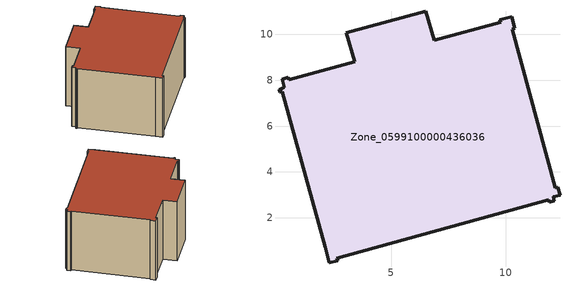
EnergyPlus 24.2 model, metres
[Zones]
Zone_0599100000436036
 floor ground (C_G): 9.74,10.63 10.24,10.77 10.38,10.26 10.28,10.23 12.15,3.31 12.26,3.34 12.36,2.99 12.07,2.91 12.11,2.75 11.9,2.69 11.87,2.79 2.63,0.24 2.66,0.14 2.29,0.04 2.12,0.72 0.25,7.5 0.14,7.47 0.11,7.58 0.34,7.68 0.25,8.05 0.51,8.12 0.54,8.01 3.41,8.79 3.04,10.06 6.51,11.01 6.88,9.74 9.77,10.52 z0
 wall outside (C_F): 10.28,10.23 10.38,10.26 10.24,10.77 9.74,10.63 9.77,10.52 6.88,9.74 6.51,11.01 3.04,10.06 3.41,8.79 0.54,8.01 0.51,8.12 0.25,8.05 0.34,7.68 0.11,7.58 0.14,7.47 0.25,7.5 2.12,0.72 2.29,0.04 2.66,0.14 2.63,0.24 11.87,2.79 11.9,2.69 12.11,2.75 12.07,2.91 12.36,2.99 12.26,3.34 12.15,3.31 10.28,10.23 z0:6.19
 roof outside (C_R): 0.34,7.68 0.11,7.58 0.14,7.47 0.25,7.5 2.12,0.72 2.29,0.04 2.66,0.14 2.63,0.24 11.87,2.79 11.9,2.69 12.11,2.75 12.07,2.91 12.36,2.99 12.26,3.34 12.15,3.31 10.28,10.23 10.38,10.26 10.24,10.77 9.74,10.63 9.77,10.52 6.88,9.74 6.51,11.01 3.04,10.06 3.41,8.79 0.54,8.01 0.51,8.12 0.25,8.05 z6.19
[BUILDING]
Pand.0599100000436036: North Axis=0; Terrain=City; Loads Convergence Tolerance Value=0.04; Temperature Convergence Tolerance Value=0.4; Solar Distribution=FullExterior; Maximum Number of Warmup Days=25; Minimum Number of Warmup Days=1
[Site:Location]
Rotterdam.The.Hague.AP_ZH_NLD Design_Conditions: Latitude=51.96; Longitude=4.45; Time Zone=1; Elevation=-4.5
[SITE:GROUNDTEMPERATURE:BUILDINGSURFACE]
18, 18, 18, 18, 18, 18, 18, 18, 18, 18, 18, 18
[MATERIAL] Thermal Absorptance=0.9; Solar Absorptance=0.7; Visible Absorptance=0.7
Name | Roughness | Thickness | Conductivity | Density | Specific Heat
G.D.2006-2014 | MediumSmooth | 0.15 | 0.06 | 540 | 1210
F.D.2006-2014 | Rough | 0.3 | 0.12 | 1920 | 840
R.D.2006-2014 | MediumRough | 0.2 | 0.08 | 1500 | 1000
[CONSTRUCTION]
C_G: G.D.2006-2014
C_F: F.D.2006-2014
C_R: R.D.2006-2014
[ZONE]
Zone_0599100000436036: Type=1; Multiplier=1; Ceiling Height=Autocalculate; Volume=Autocalculate; Floor Area=autocalculate; Part of Total Floor Area=Yes
[ZONEINFILTRATION:DESIGNFLOWRATE]
Infil_Zone_0599100000436036: Zone or ZoneList or Space or SpaceList=Zone_0599100000436036; Schedule=AlwaysOn; Design Flow Rate Calculation Method=Flow/Area; Flow Rate per Floor Area=0.0021; Constant Term Coefficient=1; Temperature Term Coefficient=0; Velocity Term Coefficient=0; Velocity Squared Term Coefficient=0
[HVACTEMPLATE:ZONE:IDEALLOADSAIRSYSTEM]
Zone_0599100000436036: Maximum Heating Supply Air Temperature=50; Minimum Cooling Supply Air Temperature=13; Maximum Heating Supply Air Humidity Ratio=0.0156; Minimum Cooling Supply Air Humidity Ratio=0.0077; Heating Limit=NoLimit; Cooling Limit=NoLimit; Dehumidification Control Type=ConstantSensibleHeatRatio; Cooling Sensible Heat Ratio=0.7; Dehumidification Setpoint=60; Humidification Control Type=None; Humidification Setpoint=30; Outdoor Air Method=None; Outdoor Air Flow Rate per Person=0.00944; Outdoor Air Flow Rate per Zone Floor Area=0; Outdoor Air Flow Rate per Zone=0; Demand Controlled Ventilation Type=None; Outdoor Air Economizer Type=NoEconomizer; Heat Recovery Type=None; Sensible Heat Recovery Effectiveness=0.7; Latent Heat Recovery Effectiveness=0.65
[ZONECONTROL:THERMOSTAT]
ThermostatControl_Zone_0599100000436036: Zone or ZoneList=Zone_0599100000436036; Control Type Schedule=DualSetpointControlType; Control 1=Thermostat_Zone_0599100000436036; Temperature Difference Between Cutout And Setpoint=0
[THERMOSTATSETPOINT:DUALSETPOINT]
Thermostat_Zone_0599100000436036: Heating Setpoint Temperature Schedule=HeatingSetpoint_Zone_0599100000436036; Cooling Setpoint Temperature Schedule=CoolingSetpoint_Zone_0599100000436036
[SCHEDULE:COMPACT]
HeatingSetpoint_Zone_0599100000436036: Through: 12/31, For: AllDays, Until: 24:00, 21
CoolingSetpoint_Zone_0599100000436036: Through: 12/31, For: AllDays, Until: 24:00, 24
DualSetpointControlType: Through: 12/31, For: AllDays, Until: 24:00, 4
AlwaysOn: Through: 12/31, For: AllDays, Until: 24:00, 1
